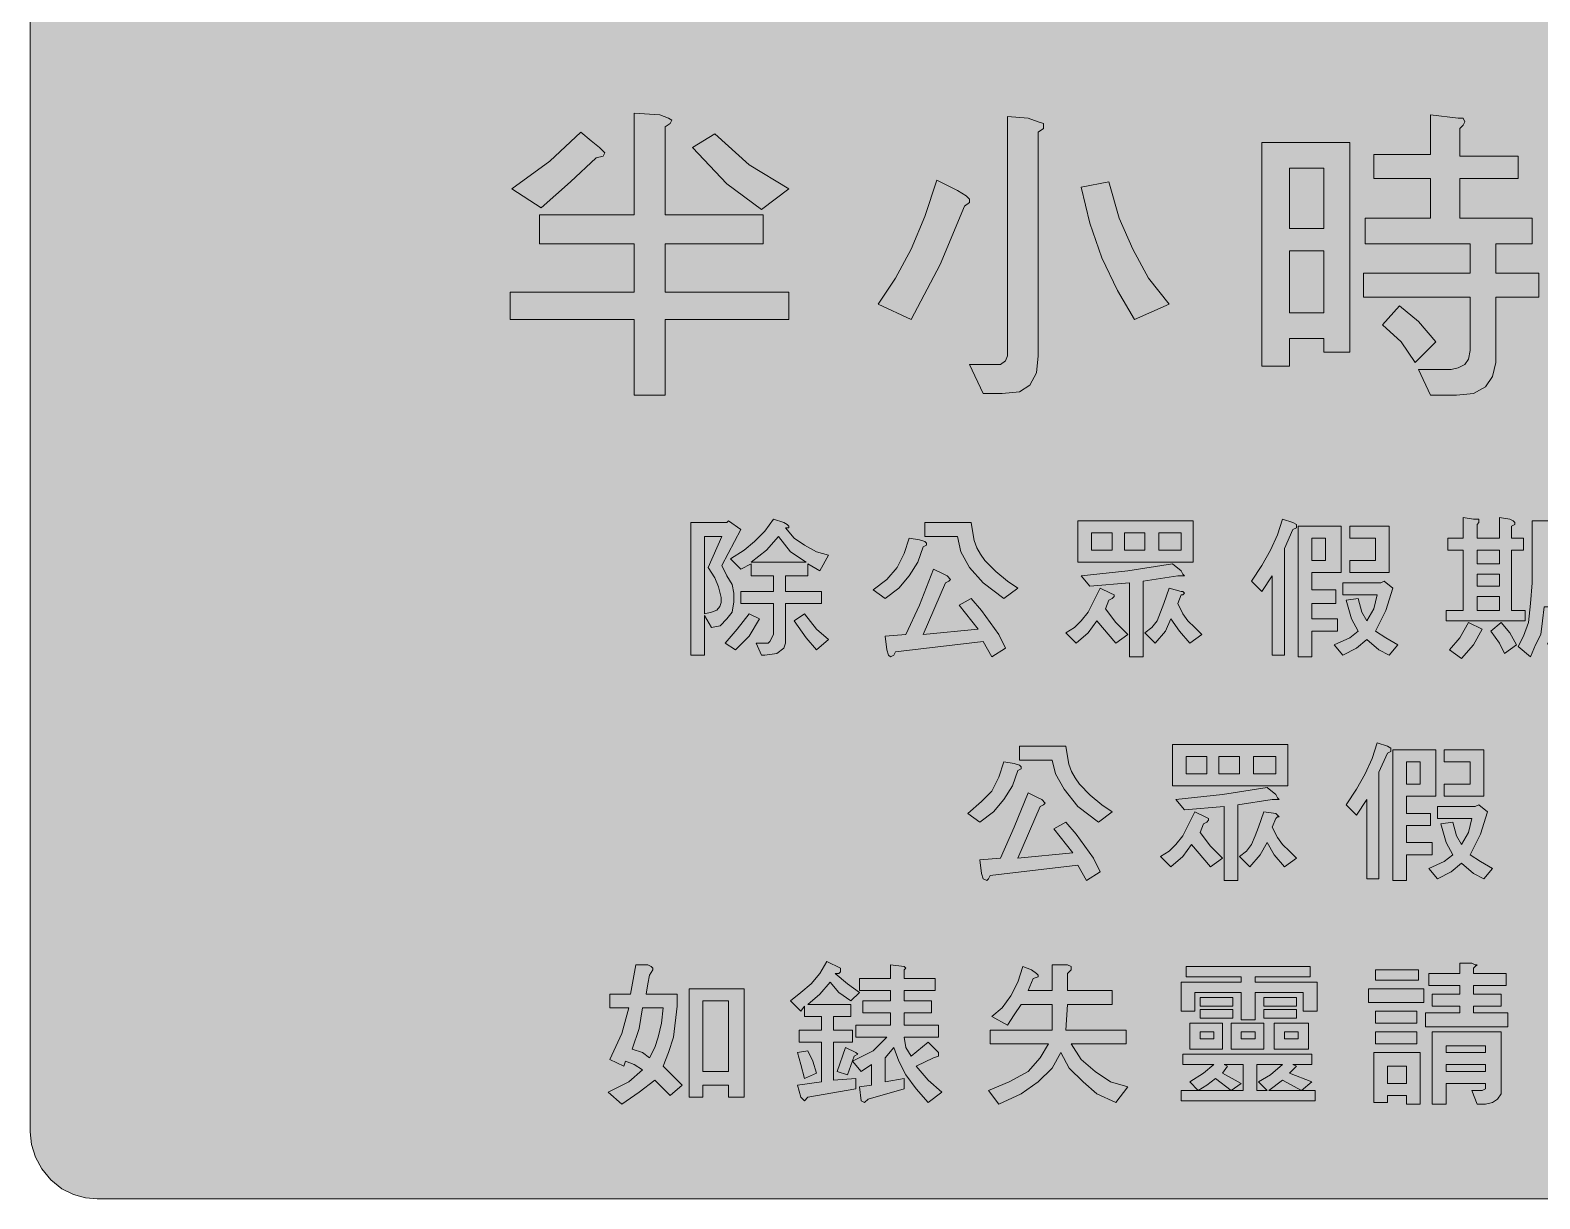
# Model space of a CAD drawing. Header units: metres. Extents: x 10 to 559, y 12 to 260.
# Drawn here: x 10.1 to 168, y 11.9 to 134.1 of the extents above; entities that cross this region are included whole.
import ezdxf

# ---------------------------------------------------------------- set-up
doc = ezdxf.new("R2010")
doc.units = ezdxf.units.M
doc.layers.add('FILL_BLACK_000000', color=7, linetype='Continuous', true_color=0x000000)
doc.layers.add('FILL_YELLOW_FFFF00', color=7, linetype='Continuous', true_color=0xffff00)

msp = doc.modelspace()

# ---------------------------------------------------------------- hatches: boundary and pattern name
at = {"layer": 'FILL_BLACK_000000', "true_color": 0x000000}
h = msp.add_hatch(color=7, dxfattribs=at)
h.dxf.hatch_style = 1
h.paths.add_polyline_path([(73.26, 125.46), (75.96, 125.28), (76.86, 124.92), (77.22, 124.74), (77.04, 124.38), (76.5, 124.02), (76.5, 114.84), (86.76, 114.84), (86.76, 111.78), (76.5, 111.78), (76.5, 106.74), (89.46, 106.74), (89.46, 103.86), (76.5, 103.86), (76.5, 95.94), (73.26, 95.94), (73.26, 103.86), (60.3, 103.86), (60.3, 106.74), (73.26, 106.74), (73.26, 111.78), (63.36, 111.78), (63.36, 114.84), (73.26, 114.84), (73.26, 125.46)])
h = msp.add_hatch(color=7, dxfattribs=at)
h.dxf.hatch_style = 1
h.paths.add_polyline_path([(115.56, 124.56), (116.1, 124.38), (116.1, 123.84), (115.56, 123.48), (115.56, 100.08), (115.38, 98.28), (114.66, 97.02), (113.58, 96.3), (111.78, 96.12), (109.8, 96.12), (108.36, 99.18), (111.6, 99.18), (112.14, 99.54), (112.32, 100.08), (112.32, 125.1), (114.48, 124.92), (115.56, 124.56)])
h = msp.add_hatch(color=7, dxfattribs=at)
h.dxf.hatch_style = 1
h.paths.add_polyline_path([(156.6, 118.62), (150.66, 118.62), (150.66, 121.14), (156.6, 121.14), (156.6, 125.28), (159.48, 124.92), (160.02, 124.92), (160.2, 124.56), (160.02, 124.2), (159.66, 123.84), (159.66, 120.96), (165.78, 120.96), (165.78, 118.62), (159.66, 118.62), (159.66, 114.48), (167.22, 114.48), (167.22, 111.78), (163.44, 111.78), (163.44, 108.72), (167.94, 108.72), (167.94, 106.2), (163.44, 106.2), (163.44, 99.36), (163.08, 97.92), (162.36, 96.84), (161.1, 96.12), (159.3, 95.94), (156.6, 95.94), (155.34, 98.64), (158.76, 98.64), (159.48, 98.82), (160.2, 99.18), (160.56, 99.72), (160.74, 100.62), (160.74, 106.2), (149.58, 106.2), (149.58, 108.72), (160.74, 108.72), (160.74, 111.78), (149.76, 111.78), (149.76, 114.48), (156.6, 114.48), (156.6, 118.62)])
h = msp.add_hatch(color=7, dxfattribs=at)
h.dxf.hatch_style = 1
h.paths.add_polyline_path([(69.66, 121.86), (70.2, 121.32), (70.02, 120.96), (69.3, 120.78), (66.6, 118.26), (63.54, 115.56), (60.48, 117.54), (64.44, 120.42), (67.68, 123.48), (68.76, 122.58), (69.66, 121.86)])
h = msp.add_hatch(color=7, dxfattribs=at)
h.dxf.hatch_style = 1
h.paths.add_polyline_path([(85.32, 120.06), (89.46, 117.54), (86.58, 115.38), (82.98, 118.08), (79.38, 121.86), (81.72, 123.3), (85.32, 120.06)])
h = msp.add_hatch(color=7, dxfattribs=at)
h.dxf.hatch_style = 1
h.paths.add_polyline_path([(145.44, 100.44), (145.44, 101.88), (141.84, 101.88), (141.84, 99), (138.96, 99), (138.96, 122.4), (148.14, 122.4), (148.14, 100.44), (145.44, 100.44)])
h.paths.add_polyline_path([(141.84, 119.7), (141.84, 113.4), (145.44, 113.4), (145.44, 119.7), (141.84, 119.7)], flags=16)
h.paths.add_polyline_path([(145.44, 111.06), (141.84, 111.06), (141.84, 104.58), (145.44, 104.58), (145.44, 111.06)], flags=16)
h = msp.add_hatch(color=7, dxfattribs=at)
h.dxf.hatch_style = 1
h.paths.add_polyline_path([(100.62, 108.18), (102.24, 111.24), (103.68, 114.66), (104.94, 118.44), (107.1, 117.36), (108, 116.82), (108.36, 116.46), (108.36, 116.1), (107.82, 115.74), (105.3, 109.62), (102.24, 103.86), (98.82, 105.48), (100.62, 108.18)])
h = msp.add_hatch(color=7, dxfattribs=at)
h.dxf.hatch_style = 1
h.paths.add_polyline_path([(123.84, 106.92), (122.22, 110.34), (120.96, 113.94), (120.06, 117.72), (122.94, 118.26), (124.02, 114.48), (125.46, 111.24), (127.08, 108.18), (129.24, 105.48), (125.64, 103.86), (123.84, 106.92)])
h = msp.add_hatch(color=7, dxfattribs=at)
h.dxf.hatch_style = 1
h.paths.add_polyline_path([(155.34, 103.68), (157.14, 101.52), (154.98, 99.36), (153.54, 101.52), (151.56, 103.32), (153.36, 105.3), (155.34, 103.68)])
h = msp.add_hatch(color=7, dxfattribs=at)
h.dxf.hatch_style = 1
h.paths.add_polyline_path([(83.16, 82.8), (84.42, 81.9), (82.44, 78.12), (82.98, 77.04), (83.52, 76.14), (83.7, 75.24), (83.7, 74.34), (83.52, 73.26), (82.98, 72.54), (82.26, 71.82), (81.36, 71.64), (80.64, 72.9), (80.64, 68.76), (79.2, 68.76), (79.2, 82.62), (82.98, 82.62), (83.16, 82.8)])
h.paths.add_polyline_path([(81.91, 73.47), (82.24, 73.83), (82.38, 74.28), (82.37, 74.8), (82.09, 75.91), (81.72, 76.86), (81, 77.94), (82.44, 81.18), (80.64, 81.18), (80.64, 73.08), (81.36, 73.26), (81.91, 73.47)], flags=16)
h = msp.add_hatch(color=7, dxfattribs=at)
h.dxf.hatch_style = 1
h.paths.add_polyline_path([(89.46, 82.26), (89.46, 82.08), (89.1, 82.08), (90, 81), (91.08, 80.28), (92.34, 79.56), (93.6, 79.2), (92.7, 77.58), (91.44, 78.3), (91.44, 77.04), (89.1, 77.04), (89.1, 75.42), (92.88, 75.42), (92.88, 74.16), (89.1, 74.16), (89.1, 70.02), (88.92, 69.48), (88.2, 68.94), (86.94, 68.76), (86.58, 68.76), (86.04, 70.02), (87.3, 70.02), (87.48, 70.2), (87.84, 70.92), (87.84, 74.16), (84.42, 74.16), (84.42, 75.42), (87.84, 75.42), (87.84, 77.04), (85.5, 77.04), (85.5, 78.3), (84.42, 77.76), (83.34, 78.84), (84.78, 79.74), (85.86, 80.64), (86.94, 81.72), (87.84, 82.98), (88.92, 82.62), (89.28, 82.44), (89.46, 82.26)])
h.paths.add_polyline_path([(85.5, 78.48), (91.26, 78.48), (89.64, 79.56), (88.38, 81.18), (87.12, 79.74), (85.5, 78.48)], flags=16)
h = msp.add_hatch(color=7, dxfattribs=at)
h.dxf.hatch_style = 1
h.paths.add_polyline_path([(108.54, 82.62), (108.72, 81.54), (108.86, 80.74), (109.13, 79.99), (109.51, 79.31), (109.98, 78.67), (111.1, 77.52), (112.32, 76.5), (113.4, 75.78), (111.96, 74.7), (109.8, 76.32), (108.36, 77.94), (107.46, 79.56), (107.1, 81.18), (103.68, 81.18), (103.68, 82.62), (108.54, 82.62)])
h = msp.add_hatch(color=7, dxfattribs=at)
h.dxf.hatch_style = 1
h.paths.add_polyline_path([(119.7, 82.8), (131.76, 82.8), (131.76, 78.48), (119.7, 78.48), (119.7, 82.8)])
h.paths.add_polyline_path([(121.14, 79.74), (123.3, 79.74), (123.3, 81.54), (121.14, 81.54), (121.14, 79.74)], flags=16)
h.paths.add_polyline_path([(124.56, 81.54), (124.56, 79.74), (126.72, 79.74), (126.72, 81.54), (124.56, 81.54)], flags=16)
h.paths.add_polyline_path([(130.5, 81.54), (128.16, 81.54), (128.16, 79.74), (130.5, 79.74), (130.5, 81.54)], flags=16)
h = msp.add_hatch(color=7, dxfattribs=at)
h.dxf.hatch_style = 1
h.paths.add_polyline_path([(142.56, 82.44), (142.56, 82.08), (142.2, 81.9), (141.3, 79.92), (141.3, 68.76), (140.04, 68.76), (140.04, 77.04), (138.96, 75.42), (137.88, 76.5), (138.96, 78.12), (139.86, 79.74), (140.58, 81.36), (141.12, 82.98), (142.2, 82.62), (142.56, 82.44)])
h = msp.add_hatch(color=7, dxfattribs=at)
h.dxf.hatch_style = 1
h.paths.add_polyline_path([(147.24, 77.4), (144.18, 77.4), (144.18, 75.6), (146.7, 75.6), (146.7, 74.16), (144.18, 74.16), (144.18, 72.54), (146.88, 72.54), (146.88, 71.28), (144.18, 71.28), (144.18, 68.58), (142.74, 68.58), (142.74, 82.26), (147.24, 82.26), (147.24, 77.4)])
h.paths.add_polyline_path([(145.62, 81), (144.18, 81), (144.18, 78.66), (145.62, 78.66), (145.62, 81)], flags=16)
h = msp.add_hatch(color=7, dxfattribs=at)
h.dxf.hatch_style = 1
h.paths.add_polyline_path([(152.28, 82.26), (152.28, 77.4), (148.14, 77.4), (148.14, 78.66), (150.84, 78.66), (150.84, 81), (148.14, 81), (148.14, 82.26), (152.28, 82.26)])
h = msp.add_hatch(color=7, dxfattribs=at)
h.dxf.hatch_style = 1
h.paths.add_polyline_path([(161.64, 82.98), (161.64, 82.62), (161.46, 82.44), (161.46, 81), (163.8, 81), (163.8, 83.16), (164.88, 82.98), (165.24, 82.8), (165.42, 82.62), (165.42, 82.44), (165.06, 82.26), (165.06, 81), (166.32, 81), (166.32, 79.74), (165.06, 79.74), (165.06, 73.44), (166.5, 73.44), (166.5, 72.36), (158.22, 72.36), (158.22, 73.44), (160.02, 73.44), (160.02, 79.74), (158.4, 79.74), (158.4, 81), (160.02, 81), (160.02, 83.16), (161.1, 82.98), (161.64, 82.98)])
h.paths.add_polyline_path([(161.46, 75.96), (163.8, 75.96), (163.8, 77.22), (161.46, 77.22), (161.46, 75.96)], flags=16)
h.paths.add_polyline_path([(161.46, 74.88), (161.46, 73.44), (163.8, 73.44), (163.8, 74.88), (161.46, 74.88)], flags=16)
h.paths.add_polyline_path([(163.8, 79.74), (161.46, 79.74), (161.46, 78.3), (163.8, 78.3), (163.8, 79.74)], flags=16)
h = msp.add_hatch(color=7, dxfattribs=at)
h.dxf.hatch_style = 1
h.paths.add_polyline_path([(172.08, 70.02), (171.9, 69.48), (171.54, 69.12), (171.18, 68.94), (169.56, 68.76), (168.84, 70.02), (169.92, 70.02), (170.64, 70.2), (170.82, 70.74), (170.82, 73.8), (168.48, 73.8), (168.3, 72.36), (168.12, 70.92), (167.58, 69.84), (167.04, 68.58), (165.78, 69.66), (166.32, 70.74), (166.86, 72.18), (167.04, 74.16), (167.22, 76.32), (167.22, 82.8), (172.26, 82.8), (172.26, 70.74), (172.08, 70.02)])
h.paths.add_polyline_path([(168.48, 77.58), (168.48, 74.88), (170.82, 74.88), (170.82, 77.58), (168.48, 77.58)], flags=16)
h.paths.add_polyline_path([(170.82, 81.54), (168.48, 81.54), (168.48, 78.84), (170.82, 78.84), (170.82, 81.54)], flags=16)
h = msp.add_hatch(color=7, dxfattribs=at)
h.dxf.hatch_style = 1
h.paths.add_polyline_path([(103.68, 80.64), (103.86, 80.46), (103.86, 80.28), (103.5, 80.1), (102.96, 78.48), (102.06, 77.04), (100.98, 75.78), (99.54, 74.7), (98.28, 75.6), (99.72, 76.68), (100.8, 77.94), (101.52, 79.38), (102.06, 81), (103.14, 80.82), (103.68, 80.64)])
h = msp.add_hatch(color=7, dxfattribs=at)
h.dxf.hatch_style = 1
h.paths.add_polyline_path([(106.02, 77.04), (106.38, 76.68), (106.2, 76.5), (105.84, 76.32), (103.5, 70.92), (109.26, 71.46), (107.28, 73.98), (108.54, 74.7), (109.62, 73.44), (111.42, 70.92), (112.14, 69.48), (110.7, 68.58), (109.8, 70.2), (100.62, 69.12), (100.44, 68.76), (100.08, 68.58), (99.9, 68.76), (99.72, 69.3), (99.54, 70.74), (101.7, 70.92), (103.14, 73.98), (104.58, 77.76), (105.66, 77.22), (106.02, 77.04)])
h = msp.add_hatch(color=7, dxfattribs=at)
h.dxf.hatch_style = 1
h.paths.add_polyline_path([(124.92, 77.58), (129.6, 78.3), (130.5, 77.58), (130.68, 77.22), (130.86, 77.04), (130.14, 77.04), (126.54, 76.5), (126.54, 68.58), (125.1, 68.58), (125.1, 76.32), (120.96, 75.96), (120.06, 77.04), (124.92, 77.58)])
h = msp.add_hatch(color=7, dxfattribs=at)
h.dxf.hatch_style = 1
h.paths.add_polyline_path([(151.38, 76.32), (151.74, 76.5), (152.64, 75.78), (151.92, 73.44), (150.84, 71.28), (151.92, 70.56), (153.18, 69.84), (152.28, 68.76), (151.2, 69.3), (149.94, 70.38), (148.86, 69.48), (147.42, 68.76), (146.52, 69.84), (148.14, 70.56), (149.04, 71.28), (148.32, 72.54), (147.78, 74.52), (149.04, 74.7), (149.4, 73.26), (149.94, 72.36), (150.66, 73.62), (151.02, 75.06), (147.42, 75.06), (147.42, 76.32), (151.38, 76.32)])
h = msp.add_hatch(color=7, dxfattribs=at)
h.dxf.hatch_style = 1
h.paths.add_polyline_path([(123.12, 75.24), (123.48, 75.06), (123.48, 74.88), (123.3, 74.7), (122.94, 74.52), (122.58, 73.62), (123.66, 72.18), (124.92, 70.92), (123.66, 70.02), (121.68, 72.36), (120.78, 71.1), (119.52, 70.02), (118.44, 71.1), (119.34, 71.64), (120.06, 72.36), (120.78, 73.26), (122.04, 75.78), (123.12, 75.24)])
h = msp.add_hatch(color=7, dxfattribs=at)
h.dxf.hatch_style = 1
h.paths.add_polyline_path([(130.5, 75.42), (130.68, 75.42), (130.86, 75.24), (130.68, 75.06), (130.5, 75.06), (130.14, 74.16), (130.68, 73.08), (131.22, 72.36), (131.94, 71.64), (132.66, 70.92), (131.4, 70.02), (130.32, 71.28), (129.42, 72.54), (128.88, 71.28), (127.8, 70.02), (126.72, 71.1), (127.44, 71.64), (127.98, 72.36), (128.7, 74.16), (129.24, 75.78), (130.5, 75.42)])
h = msp.add_hatch(color=7, dxfattribs=at)
h.dxf.hatch_style = 1
h.paths.add_polyline_path([(85.32, 70.74), (83.88, 69.3), (82.8, 70.02), (84.06, 71.46), (85.32, 73.08), (86.4, 72.54), (85.32, 70.74)])
h = msp.add_hatch(color=7, dxfattribs=at)
h.dxf.hatch_style = 1
h.paths.add_polyline_path([(92.34, 71.46), (93.6, 70.38), (92.34, 69.3), (91.26, 70.56), (90, 72.36), (91.08, 73.08), (92.34, 71.46)])
h = msp.add_hatch(color=7, dxfattribs=at)
h.dxf.hatch_style = 1
h.paths.add_polyline_path([(159.66, 70.56), (160.56, 72.18), (162, 71.46), (161.1, 69.84), (159.84, 68.4), (158.58, 69.3), (159.66, 70.56)])
h = msp.add_hatch(color=7, dxfattribs=at)
h.dxf.hatch_style = 1
h.paths.add_polyline_path([(164.88, 71.1), (165.6, 69.84), (164.34, 68.94), (163.8, 70.02), (162.9, 71.28), (163.98, 72.18), (164.88, 71.1)])
h = msp.add_hatch(color=7, dxfattribs=at)
h.dxf.hatch_style = 1
h.paths.add_polyline_path([(118.44, 59.22), (118.62, 58.14), (118.76, 57.34), (119.03, 56.59), (119.41, 55.91), (119.88, 55.27), (121, 54.12), (122.22, 53.1), (123.3, 52.38), (121.86, 51.3), (119.7, 52.92), (118.26, 54.72), (117.36, 56.34), (117, 57.78), (113.58, 57.78), (113.58, 59.22), (118.44, 59.22)])
h = msp.add_hatch(color=7, dxfattribs=at)
h.dxf.hatch_style = 1
h.paths.add_polyline_path([(129.6, 59.4), (141.66, 59.4), (141.66, 55.08), (129.6, 55.08), (129.6, 59.4)])
h.paths.add_polyline_path([(131.04, 56.34), (133.2, 56.34), (133.2, 58.14), (131.04, 58.14), (131.04, 56.34)], flags=16)
h.paths.add_polyline_path([(134.46, 58.14), (134.46, 56.34), (136.62, 56.34), (136.62, 58.14), (134.46, 58.14)], flags=16)
h.paths.add_polyline_path([(140.4, 58.14), (138.06, 58.14), (138.06, 56.34), (140.4, 56.34), (140.4, 58.14)], flags=16)
h = msp.add_hatch(color=7, dxfattribs=at)
h.dxf.hatch_style = 1
h.paths.add_polyline_path([(152.46, 59.04), (152.46, 58.68), (152.1, 58.5), (151.2, 56.52), (151.2, 45.36), (149.94, 45.36), (149.94, 53.64), (148.86, 52.02), (147.78, 53.1), (148.86, 54.72), (149.76, 56.34), (150.48, 57.96), (151.02, 59.58), (152.1, 59.22), (152.46, 59.04)])
h = msp.add_hatch(color=7, dxfattribs=at)
h.dxf.hatch_style = 1
h.paths.add_polyline_path([(157.14, 54), (154.08, 54), (154.08, 52.2), (156.6, 52.2), (156.6, 50.94), (154.08, 50.94), (154.08, 49.14), (156.78, 49.14), (156.78, 47.88), (154.08, 47.88), (154.08, 45.18), (152.64, 45.18), (152.64, 58.86), (157.14, 58.86), (157.14, 54)])
h.paths.add_polyline_path([(155.52, 57.6), (154.08, 57.6), (154.08, 55.26), (155.52, 55.26), (155.52, 57.6)], flags=16)
h = msp.add_hatch(color=7, dxfattribs=at)
h.dxf.hatch_style = 1
h.paths.add_polyline_path([(162.18, 58.86), (162.18, 54), (158.04, 54), (158.04, 55.26), (160.74, 55.26), (160.74, 57.6), (158.04, 57.6), (158.04, 58.86), (162.18, 58.86)])
h = msp.add_hatch(color=7, dxfattribs=at)
h.dxf.hatch_style = 1
h.paths.add_polyline_path([(113.58, 57.24), (113.76, 57.06), (113.76, 56.88), (113.4, 56.7), (112.86, 55.08), (111.96, 53.64), (110.88, 52.38), (109.44, 51.3), (108.18, 52.2), (109.62, 53.46), (110.7, 54.54), (111.42, 55.98), (111.96, 57.6), (113.04, 57.42), (113.58, 57.24)])
h = msp.add_hatch(color=7, dxfattribs=at)
h.dxf.hatch_style = 1
h.paths.add_polyline_path([(115.92, 53.64), (116.28, 53.28), (116.1, 53.1), (115.74, 52.92), (113.4, 47.52), (119.16, 48.06), (117.18, 50.58), (118.44, 51.3), (119.52, 50.04), (121.32, 47.52), (122.04, 46.08), (120.6, 45.18), (119.7, 46.8), (110.52, 45.72), (110.34, 45.36), (110.16, 45.18), (109.8, 45.36), (109.62, 45.9), (109.44, 47.34), (111.6, 47.52), (113.04, 50.76), (114.48, 54.36), (115.56, 53.82), (115.92, 53.64)])
h = msp.add_hatch(color=7, dxfattribs=at)
h.dxf.hatch_style = 1
h.paths.add_polyline_path([(134.82, 54.18), (139.5, 54.9), (140.4, 54.18), (140.58, 53.82), (140.76, 53.64), (140.04, 53.64), (136.44, 53.1), (136.44, 45.18), (135, 45.18), (135, 52.92), (130.86, 52.56), (129.96, 53.64), (134.82, 54.18)])
h = msp.add_hatch(color=7, dxfattribs=at)
h.dxf.hatch_style = 1
h.paths.add_polyline_path([(133.02, 51.84), (133.38, 51.66), (133.38, 51.48), (133.2, 51.3), (132.84, 51.12), (132.48, 50.22), (133.56, 48.78), (134.82, 47.52), (133.56, 46.62), (131.58, 48.96), (130.68, 47.7), (129.42, 46.62), (128.34, 47.7), (129.24, 48.24), (129.96, 48.96), (130.68, 49.86), (131.94, 52.38), (133.02, 51.84)])
h = msp.add_hatch(color=7, dxfattribs=at)
h.dxf.hatch_style = 1
h.paths.add_polyline_path([(140.4, 52.2), (140.76, 51.84), (140.58, 51.84), (140.4, 51.66), (140.04, 50.76), (140.58, 49.68), (141.12, 48.96), (141.84, 48.24), (142.56, 47.52), (141.3, 46.62), (140.22, 47.88), (139.5, 49.14), (138.78, 47.88), (137.7, 46.62), (136.62, 47.7), (137.34, 48.24), (137.88, 48.96), (138.24, 49.86), (138.6, 50.76), (139.14, 52.38), (140.4, 52.2)])
h = msp.add_hatch(color=7, dxfattribs=at)
h.dxf.hatch_style = 1
h.paths.add_polyline_path([(161.28, 52.92), (161.64, 53.1), (162.54, 52.38), (161.82, 50.04), (160.74, 47.88), (161.82, 47.16), (163.08, 46.44), (162.18, 45.36), (161.1, 45.9), (159.84, 46.98), (158.76, 46.08), (157.32, 45.36), (156.42, 46.44), (158.04, 47.16), (158.94, 47.88), (158.22, 49.14), (157.68, 51.12), (158.94, 51.3), (159.3, 49.86), (159.84, 48.96), (160.56, 50.22), (160.92, 51.66), (157.32, 51.66), (157.32, 52.92), (161.28, 52.92)])
h = msp.add_hatch(color=7, dxfattribs=at)
h.dxf.hatch_style = 1
h.paths.add_polyline_path([(72.9, 33.3), (73.44, 36.36), (74.7, 36.36), (75.06, 36.18), (75.24, 36), (75.24, 35.82), (74.88, 35.28), (74.7, 34.38), (74.52, 33.3), (77.76, 33.3), (77.76, 32.04), (77.4, 28.8), (76.86, 27.18), (76.32, 25.74), (78.3, 23.76), (77.04, 22.68), (75.42, 24.3), (73.8, 23.04), (72, 21.78), (70.56, 23.04), (72.72, 24.12), (74.16, 25.38), (73.26, 25.92), (72.36, 26.28), (72.18, 25.74), (70.74, 26.46), (72, 29.16), (72.72, 31.86), (70.74, 31.86), (70.74, 33.3), (72.9, 33.3)])
h.paths.add_polyline_path([(73.08, 27.54), (74.16, 27.18), (74.88, 26.64), (75.42, 27.72), (75.78, 28.8), (76.14, 30.24), (76.32, 31.86), (74.16, 31.86), (73.8, 29.7), (73.08, 27.54)], flags=16)
h = msp.add_hatch(color=7, dxfattribs=at)
h.dxf.hatch_style = 1
h.paths.add_polyline_path([(90.72, 33.48), (91.8, 34.38), (92.7, 35.46), (93.42, 36.72), (94.86, 36), (94.86, 35.64), (94.68, 35.46), (94.32, 35.46), (95.58, 34.38), (96.84, 33.48), (95.94, 32.58), (94.68, 33.48), (93.78, 34.56), (92.7, 33.3), (91.44, 32.22), (95.94, 32.22), (95.94, 30.96), (94.14, 30.96), (94.14, 29.52), (96.12, 29.52), (96.12, 28.26), (94.14, 28.26), (94.14, 24.3), (96.48, 24.48), (96.48, 23.4), (91.44, 22.5), (91.08, 22.14), (90.72, 22.5), (90.36, 23.76), (92.88, 24.12), (92.88, 28.26), (90.54, 28.26), (90.54, 29.52), (92.88, 29.52), (92.88, 30.96), (91.08, 30.96), (91.08, 32.04), (90.72, 31.5), (89.64, 32.58), (90.72, 33.48)])
h = msp.add_hatch(color=7, dxfattribs=at)
h.dxf.hatch_style = 1
h.paths.add_polyline_path([(100.08, 34.92), (100.08, 36.36), (101.52, 36.18), (101.7, 36), (101.52, 35.82), (101.52, 34.92), (104.76, 34.92), (104.76, 33.66), (101.52, 33.66), (101.52, 32.58), (104.4, 32.58), (104.4, 31.32), (101.52, 31.32), (101.52, 30.06), (105.12, 30.06), (105.12, 28.8), (101.52, 28.8), (101.7, 27.72), (102.24, 26.82), (104.04, 28.26), (105.12, 27.18), (105.12, 26.82), (104.58, 26.64), (102.78, 25.74), (104.04, 24.3), (105.48, 23.04), (104.04, 21.96), (102.78, 23.4), (101.7, 24.84), (100.98, 26.28), (100.44, 27.72), (99.54, 26.64), (99.54, 24.12), (101.52, 24.48), (101.52, 23.4), (97.74, 22.32), (97.38, 21.96), (97.02, 22.14), (96.84, 23.58), (98.1, 23.76), (98.1, 25.92), (97.02, 25.2), (96.12, 26.28), (98.28, 27.36), (99, 28.08), (99.72, 28.8), (96.48, 28.8), (96.48, 30.06), (100.08, 30.06), (100.08, 31.32), (97.2, 31.32), (97.2, 32.58), (100.08, 32.58), (100.08, 33.66), (96.84, 33.66), (96.84, 34.92), (100.08, 34.92)])
h = msp.add_hatch(color=7, dxfattribs=at)
h.dxf.hatch_style = 1
h.paths.add_polyline_path([(115.38, 35.46), (115.56, 35.28), (115.56, 35.1), (115.02, 34.92), (114.48, 33.66), (117, 33.66), (117, 36.36), (118.62, 36.36), (118.98, 36.18), (118.98, 35.82), (118.62, 35.46), (118.62, 33.66), (123.3, 33.66), (123.3, 32.22), (118.62, 32.22), (118.44, 29.52), (124.74, 29.52), (124.74, 28.08), (118.98, 28.08), (120.06, 26.46), (121.5, 25.2), (123.12, 24.12), (124.92, 23.58), (123.66, 21.96), (121.68, 22.86), (120.24, 24.12), (118.8, 25.56), (117.9, 27.18), (117, 25.56), (115.56, 24.12), (113.76, 22.86), (111.42, 21.78), (110.34, 23.22), (112.5, 24.12), (114.48, 25.2), (115.74, 26.64), (116.64, 28.08), (110.52, 28.08), (110.52, 29.52), (117, 29.52), (117, 32.22), (113.76, 32.22), (113.04, 31.14), (112.32, 30.06), (110.7, 30.96), (111.78, 31.86), (112.68, 33.12), (113.4, 34.56), (113.94, 36.18), (114.84, 35.82), (115.38, 35.46)])
h = msp.add_hatch(color=7, dxfattribs=at)
h.dxf.hatch_style = 1
h.paths.add_polyline_path([(156.42, 35.46), (159.66, 35.46), (159.66, 36.54), (160.92, 36.54), (161.28, 36.36), (161.46, 36.36), (161.28, 36.18), (161.1, 36), (161.1, 35.46), (164.52, 35.46), (164.52, 34.2), (161.1, 34.2), (161.1, 33.3), (163.98, 33.3), (163.98, 32.04), (161.1, 32.04), (161.1, 31.32), (164.7, 31.32), (164.7, 29.88), (156.06, 29.88), (156.06, 31.32), (159.66, 31.32), (159.66, 32.04), (156.78, 32.04), (156.78, 33.3), (159.66, 33.3), (159.66, 34.2), (156.42, 34.2), (156.42, 35.46)])
h = msp.add_hatch(color=7, dxfattribs=at)
h.dxf.hatch_style = 1
h.paths.add_polyline_path([(144, 36.18), (144, 35.1), (138.24, 35.1), (138.24, 34.56), (144.72, 34.56), (144.72, 31.5), (143.28, 31.5), (143.28, 33.48), (138.24, 33.48), (138.24, 30.6), (136.8, 30.6), (136.8, 33.48), (131.94, 33.48), (131.94, 31.5), (130.5, 31.5), (130.5, 34.56), (136.8, 34.56), (136.8, 35.1), (131.04, 35.1), (131.04, 36.18), (144, 36.18)])
h = msp.add_hatch(color=7, dxfattribs=at)
h.dxf.hatch_style = 1
h.paths.add_polyline_path([(155.34, 35.82), (155.34, 34.74), (150.84, 34.74), (150.84, 35.82), (155.34, 35.82)])
h = msp.add_hatch(color=7, dxfattribs=at)
h.dxf.hatch_style = 1
h.paths.add_polyline_path([(84.78, 33.84), (84.78, 22.5), (83.16, 22.5), (83.16, 23.76), (80.46, 23.76), (80.46, 22.5), (79.02, 22.5), (79.02, 33.84), (84.78, 33.84)])
h.paths.add_polyline_path([(83.16, 32.58), (80.46, 32.58), (80.46, 25.2), (83.16, 25.2), (83.16, 32.58)], flags=16)
h = msp.add_hatch(color=7, dxfattribs=at)
h.dxf.hatch_style = 1
h.paths.add_polyline_path([(155.88, 33.84), (155.88, 32.4), (150.12, 32.4), (150.12, 33.84), (155.88, 33.84)])
h = msp.add_hatch(color=7, dxfattribs=at)
h.dxf.hatch_style = 1
h.paths.add_polyline_path([(135.9, 32.94), (135.9, 32.04), (132.48, 32.04), (132.48, 32.94), (135.9, 32.94)])
h = msp.add_hatch(color=7, dxfattribs=at)
h.dxf.hatch_style = 1
h.paths.add_polyline_path([(135.9, 31.68), (135.9, 30.78), (132.48, 30.78), (132.48, 31.68), (135.9, 31.68)])
h = msp.add_hatch(color=7, dxfattribs=at)
h.dxf.hatch_style = 1
h.paths.add_polyline_path([(142.56, 32.94), (142.56, 32.04), (139.14, 32.04), (139.14, 32.94), (142.56, 32.94)])
h = msp.add_hatch(color=7, dxfattribs=at)
h.dxf.hatch_style = 1
h.paths.add_polyline_path([(142.56, 31.68), (142.56, 30.78), (139.14, 30.78), (139.14, 31.68), (142.56, 31.68)])
h = msp.add_hatch(color=7, dxfattribs=at)
h.dxf.hatch_style = 1
h.paths.add_polyline_path([(134.82, 27.54), (131.4, 27.54), (131.4, 30.24), (134.82, 30.24), (134.82, 27.54)])
h.paths.add_polyline_path([(133.92, 29.34), (132.48, 29.34), (132.48, 28.62), (133.92, 28.62), (133.92, 29.34)], flags=16)
h = msp.add_hatch(color=7, dxfattribs=at)
h.dxf.hatch_style = 1
h.paths.add_polyline_path([(139.14, 27.54), (135.72, 27.54), (135.72, 30.24), (139.14, 30.24), (139.14, 27.54)])
h.paths.add_polyline_path([(138.24, 29.34), (136.8, 29.34), (136.8, 28.62), (138.24, 28.62), (138.24, 29.34)], flags=16)
h = msp.add_hatch(color=7, dxfattribs=at)
h.dxf.hatch_style = 1
h.paths.add_polyline_path([(143.82, 27.54), (140.22, 27.54), (140.22, 30.24), (143.82, 30.24), (143.82, 27.54)])
h.paths.add_polyline_path([(142.74, 29.34), (141.3, 29.34), (141.3, 28.62), (142.74, 28.62), (142.74, 29.34)], flags=16)
h = msp.add_hatch(color=7, dxfattribs=at)
h.dxf.hatch_style = 1
h.paths.add_polyline_path([(155.16, 31.5), (155.16, 30.24), (150.84, 30.24), (150.84, 31.5), (155.16, 31.5)])
h = msp.add_hatch(color=7, dxfattribs=at)
h.dxf.hatch_style = 1
h.paths.add_polyline_path([(155.16, 29.34), (155.16, 28.08), (150.84, 28.08), (150.84, 29.34), (155.16, 29.34)])
h = msp.add_hatch(color=7, dxfattribs=at)
h.dxf.hatch_style = 1
h.paths.add_polyline_path([(163.98, 22.86), (163.62, 22.32), (163.08, 21.96), (162.36, 21.78), (161.46, 21.78), (160.92, 23.22), (162, 23.22), (162.36, 23.4), (162.36, 23.94), (158.22, 23.94), (158.22, 21.78), (156.78, 21.78), (156.78, 29.34), (163.98, 29.34), (163.98, 22.86)])
h.paths.add_polyline_path([(158.22, 27.9), (158.22, 27.18), (162.36, 27.18), (162.36, 27.9), (158.22, 27.9)], flags=16)
h.paths.add_polyline_path([(162.36, 25.92), (158.22, 25.92), (158.22, 25.2), (162.36, 25.2), (162.36, 25.92)], flags=16)
h = msp.add_hatch(color=7, dxfattribs=at)
h.dxf.hatch_style = 1
h.paths.add_polyline_path([(91.98, 26.28), (92.34, 25.02), (91.08, 24.48), (90.72, 25.92), (90.36, 27.18), (91.44, 27.36), (91.98, 26.28)])
h = msp.add_hatch(color=7, dxfattribs=at)
h.dxf.hatch_style = 1
h.paths.add_polyline_path([(95.4, 27.72), (96.48, 27.18), (96.66, 27), (96.3, 26.82), (95.58, 24.84), (94.5, 25.2), (95.4, 27.72)])
h = msp.add_hatch(color=7, dxfattribs=at)
h.dxf.hatch_style = 1
h.paths.add_polyline_path([(132.3, 23.22), (131.4, 24.12), (132.84, 25.02), (133.92, 25.92), (130.68, 25.92), (130.68, 27), (144.18, 27), (144.18, 25.92), (142.2, 25.92), (142.56, 25.74), (141.84, 25.02), (144.18, 24.12), (143.1, 23.22), (144.54, 23.22), (144.54, 22.14), (130.5, 22.14), (130.5, 23.22), (132.3, 23.22)])
h.paths.add_polyline_path([(135.72, 23.22), (134.1, 24.48), (133.2, 23.76), (132.3, 23.22), (135.72, 23.22)], flags=16)
h.paths.add_polyline_path([(136.98, 23.22), (136.98, 25.92), (135, 25.92), (135.36, 25.74), (134.82, 25.02), (136.8, 23.94), (135.72, 23.22), (136.98, 23.22)], flags=16)
h.paths.add_polyline_path([(141.12, 24.3), (139.68, 23.22), (143.1, 23.22), (141.12, 24.3)], flags=16)
h.paths.add_polyline_path([(138.42, 25.92), (138.42, 23.22), (139.5, 23.22), (138.6, 24.12), (139.86, 24.84), (141.12, 25.92), (138.42, 25.92)], flags=16)
h = msp.add_hatch(color=7, dxfattribs=at)
h.dxf.hatch_style = 1
h.paths.add_polyline_path([(155.52, 27.18), (155.52, 21.78), (154.08, 21.78), (154.08, 22.68), (152.1, 22.68), (152.1, 21.96), (150.66, 21.96), (150.66, 27.18), (155.52, 27.18)])
h.paths.add_polyline_path([(154.08, 25.74), (152.1, 25.74), (152.1, 23.94), (154.08, 23.94), (154.08, 25.74)], flags=16)
at = {"layer": 'FILL_YELLOW_FFFF00', "true_color": 0xffff00}
h = msp.add_hatch(color=7, dxfattribs=at)
h.dxf.hatch_style = 1
h.paths.add_polyline_path([(553.58, 259.76), (554.9, 259.31), (556.14, 258.63), (557.28, 257.76), (558.12, 256.72), (558.74, 255.51), (559.13, 254.17), (559.26, 252.72), (559.26, 18.9), (559.13, 17.57), (558.72, 16.38), (558.07, 15.05), (557.28, 13.86), (556.11, 12.94), (554.83, 12.33), (553.51, 11.99), (552.24, 11.88), (17.1, 11.88), (15.86, 11.99), (14.6, 12.33), (13.38, 12.94), (12.24, 13.86), (11.3, 15), (10.62, 16.24), (10.22, 17.56), (10.08, 18.9), (10.08, 252.72), (10.22, 254.07), (10.62, 255.42), (11.3, 256.66), (12.24, 257.76), (12.71, 258.27), (13.28, 258.7), (14.58, 259.38), (15.91, 259.78), (17.1, 259.92), (552.24, 259.92), (553.58, 259.76)])

# ---------------------------------------------------------------- linework, layer by layer
at = {"layer": 'FILL_BLACK_000000', "lineweight": 0, "true_color": 0x000000}
for points in [[(73.26, 125.46), (75.96, 125.28), (76.86, 124.92), (77.22, 124.74), (77.04, 124.38), (76.5, 124.02), (76.5, 114.84), (86.76, 114.84), (86.76, 111.78), (76.5, 111.78), (76.5, 106.74), (89.46, 106.74), (89.46, 103.86), (76.5, 103.86), (76.5, 95.94), (73.26, 95.94), (73.26, 103.86), (60.3, 103.86), (60.3, 106.74), (73.26, 106.74), (73.26, 111.78), (63.36, 111.78), (63.36, 114.84), (73.26, 114.84)], [(115.56, 124.56), (116.1, 124.38), (116.1, 123.84), (115.56, 123.48), (115.56, 100.08), (115.38, 98.28), (114.66, 97.02), (113.58, 96.3), (111.78, 96.12), (109.8, 96.12), (108.36, 99.18), (111.6, 99.18), (112.14, 99.54), (112.32, 100.08), (112.32, 125.1), (114.48, 124.92)], [(156.6, 118.62), (150.66, 118.62), (150.66, 121.14), (156.6, 121.14), (156.6, 125.28), (159.48, 124.92), (160.02, 124.92), (160.2, 124.56), (160.02, 124.2), (159.66, 123.84), (159.66, 120.96), (165.78, 120.96), (165.78, 118.62), (159.66, 118.62), (159.66, 114.48), (167.22, 114.48), (167.22, 111.78), (163.44, 111.78), (163.44, 108.72), (167.94, 108.72), (167.94, 106.2), (163.44, 106.2), (163.44, 99.36), (163.08, 97.92), (162.36, 96.84), (161.1, 96.12), (159.3, 95.94), (156.6, 95.94), (155.34, 98.64), (158.76, 98.64), (159.48, 98.82), (160.2, 99.18), (160.56, 99.72), (160.74, 100.62), (160.74, 106.2), (149.58, 106.2), (149.58, 108.72), (160.74, 108.72), (160.74, 111.78), (149.76, 111.78), (149.76, 114.48), (156.6, 114.48)], [(69.66, 121.86), (70.2, 121.32), (70.02, 120.96), (69.3, 120.78), (66.6, 118.26), (63.54, 115.56), (60.48, 117.54), (64.44, 120.42), (67.68, 123.48), (68.76, 122.58)], [(85.32, 120.06), (89.46, 117.54), (86.58, 115.38), (82.98, 118.08), (79.38, 121.86), (81.72, 123.3)], [(145.44, 100.44), (145.44, 101.88), (141.84, 101.88), (141.84, 99), (138.96, 99), (138.96, 122.4), (148.14, 122.4), (148.14, 100.44)], [(141.84, 119.7), (141.84, 113.4), (145.44, 113.4), (145.44, 119.7)], [(100.62, 108.18), (102.24, 111.24), (103.68, 114.66), (104.94, 118.44), (107.1, 117.36), (108, 116.82), (108.36, 116.46), (108.36, 116.1), (107.82, 115.74), (105.3, 109.62), (102.24, 103.86), (98.82, 105.48)], [(123.84, 106.92), (122.22, 110.34), (120.96, 113.94), (120.06, 117.72), (122.94, 118.26), (124.02, 114.48), (125.46, 111.24), (127.08, 108.18), (129.24, 105.48), (125.64, 103.86)], [(145.44, 111.06), (141.84, 111.06), (141.84, 104.58), (145.44, 104.58)], [(155.34, 103.68), (157.14, 101.52), (154.98, 99.36), (153.54, 101.52), (151.56, 103.32), (153.36, 105.3)], [(83.16, 82.8), (84.42, 81.9), (82.44, 78.12), (82.98, 77.04), (83.52, 76.14), (83.7, 75.24), (83.7, 74.34), (83.52, 73.26), (82.98, 72.54), (82.26, 71.82), (81.36, 71.64), (80.64, 72.9), (80.64, 68.76), (79.2, 68.76), (79.2, 82.62), (82.98, 82.62)], [(89.46, 82.26), (89.46, 82.08), (89.1, 82.08), (90, 81), (91.08, 80.28), (92.34, 79.56), (93.6, 79.2), (92.7, 77.58), (91.44, 78.3), (91.44, 77.04), (89.1, 77.04), (89.1, 75.42), (92.88, 75.42), (92.88, 74.16), (89.1, 74.16), (89.1, 70.02), (88.92, 69.48), (88.2, 68.94), (86.94, 68.76), (86.58, 68.76), (86.04, 70.02), (87.3, 70.02), (87.48, 70.2), (87.84, 70.92), (87.84, 74.16), (84.42, 74.16), (84.42, 75.42), (87.84, 75.42), (87.84, 77.04), (85.5, 77.04), (85.5, 78.3), (84.42, 77.76), (83.34, 78.84), (84.78, 79.74), (85.86, 80.64), (86.94, 81.72), (87.84, 82.98), (88.92, 82.62), (89.28, 82.44)], [(108.54, 82.62), (108.72, 81.54), (108.86, 80.74), (109.13, 79.99), (109.51, 79.31), (109.98, 78.67), (111.1, 77.52), (112.32, 76.5), (113.4, 75.78), (111.96, 74.7), (109.8, 76.32), (108.36, 77.94), (107.46, 79.56), (107.1, 81.18), (103.68, 81.18), (103.68, 82.62)], [(119.7, 82.8), (131.76, 82.8), (131.76, 78.48), (119.7, 78.48)], [(142.56, 82.44), (142.56, 82.08), (142.2, 81.9), (141.3, 79.92), (141.3, 68.76), (140.04, 68.76), (140.04, 77.04), (138.96, 75.42), (137.88, 76.5), (138.96, 78.12), (139.86, 79.74), (140.58, 81.36), (141.12, 82.98), (142.2, 82.62)], [(147.24, 77.4), (144.18, 77.4), (144.18, 75.6), (146.7, 75.6), (146.7, 74.16), (144.18, 74.16), (144.18, 72.54), (146.88, 72.54), (146.88, 71.28), (144.18, 71.28), (144.18, 68.58), (142.74, 68.58), (142.74, 82.26), (147.24, 82.26)], [(152.28, 82.26), (152.28, 77.4), (148.14, 77.4), (148.14, 78.66), (150.84, 78.66), (150.84, 81), (148.14, 81), (148.14, 82.26)], [(161.64, 82.98), (161.64, 82.62), (161.46, 82.44), (161.46, 81), (163.8, 81), (163.8, 83.16), (164.88, 82.98), (165.24, 82.8), (165.42, 82.62), (165.42, 82.44), (165.06, 82.26), (165.06, 81), (166.32, 81), (166.32, 79.74), (165.06, 79.74), (165.06, 73.44), (166.5, 73.44), (166.5, 72.36), (158.22, 72.36), (158.22, 73.44), (160.02, 73.44), (160.02, 79.74), (158.4, 79.74), (158.4, 81), (160.02, 81), (160.02, 83.16), (161.1, 82.98)], [(172.08, 70.02), (171.9, 69.48), (171.54, 69.12), (171.18, 68.94), (169.56, 68.76), (168.84, 70.02), (169.92, 70.02), (170.64, 70.2), (170.82, 70.74), (170.82, 73.8), (168.48, 73.8), (168.3, 72.36), (168.12, 70.92), (167.58, 69.84), (167.04, 68.58), (165.78, 69.66), (166.32, 70.74), (166.86, 72.18), (167.04, 74.16), (167.22, 76.32), (167.22, 82.8), (172.26, 82.8), (172.26, 70.74)], [(81.91, 73.47), (82.24, 73.83), (82.38, 74.28), (82.37, 74.8), (82.09, 75.91), (81.72, 76.86), (81, 77.94), (82.44, 81.18), (80.64, 81.18), (80.64, 73.08), (81.36, 73.26)], [(85.5, 78.48), (91.26, 78.48), (89.64, 79.56), (88.38, 81.18), (87.12, 79.74)], [(103.68, 80.64), (103.86, 80.46), (103.86, 80.28), (103.5, 80.1), (102.96, 78.48), (102.06, 77.04), (100.98, 75.78), (99.54, 74.7), (98.28, 75.6), (99.72, 76.68), (100.8, 77.94), (101.52, 79.38), (102.06, 81), (103.14, 80.82)], [(121.14, 79.74), (123.3, 79.74), (123.3, 81.54), (121.14, 81.54)], [(124.56, 81.54), (124.56, 79.74), (126.72, 79.74), (126.72, 81.54)], [(130.5, 81.54), (128.16, 81.54), (128.16, 79.74), (130.5, 79.74)], [(145.62, 81), (144.18, 81), (144.18, 78.66), (145.62, 78.66)], [(163.8, 79.74), (161.46, 79.74), (161.46, 78.3), (163.8, 78.3)], [(106.02, 77.04), (106.38, 76.68), (106.2, 76.5), (105.84, 76.32), (103.5, 70.92), (109.26, 71.46), (107.28, 73.98), (108.54, 74.7), (109.62, 73.44), (111.42, 70.92), (112.14, 69.48), (110.7, 68.58), (109.8, 70.2), (100.62, 69.12), (100.44, 68.76), (100.08, 68.58), (99.9, 68.76), (99.72, 69.3), (99.54, 70.74), (101.7, 70.92), (103.14, 73.98), (104.58, 77.76), (105.66, 77.22)], [(124.92, 77.58), (129.6, 78.3), (130.5, 77.58), (130.68, 77.22), (130.86, 77.04), (130.14, 77.04), (126.54, 76.5), (126.54, 68.58), (125.1, 68.58), (125.1, 76.32), (120.96, 75.96), (120.06, 77.04)], [(151.38, 76.32), (151.74, 76.5), (152.64, 75.78), (151.92, 73.44), (150.84, 71.28), (151.92, 70.56), (153.18, 69.84), (152.28, 68.76), (151.2, 69.3), (149.94, 70.38), (148.86, 69.48), (147.42, 68.76), (146.52, 69.84), (148.14, 70.56), (149.04, 71.28), (148.32, 72.54), (147.78, 74.52), (149.04, 74.7), (149.4, 73.26), (149.94, 72.36), (150.66, 73.62), (151.02, 75.06), (147.42, 75.06), (147.42, 76.32)], [(161.46, 75.96), (163.8, 75.96), (163.8, 77.22), (161.46, 77.22)], [(123.12, 75.24), (123.48, 75.06), (123.48, 74.88), (123.3, 74.7), (122.94, 74.52), (122.58, 73.62), (123.66, 72.18), (124.92, 70.92), (123.66, 70.02), (121.68, 72.36), (120.78, 71.1), (119.52, 70.02), (118.44, 71.1), (119.34, 71.64), (120.06, 72.36), (120.78, 73.26), (122.04, 75.78)], [(130.5, 75.42), (130.68, 75.42), (130.86, 75.24), (130.68, 75.06), (130.5, 75.06), (130.14, 74.16), (130.68, 73.08), (131.22, 72.36), (131.94, 71.64), (132.66, 70.92), (131.4, 70.02), (130.32, 71.28), (129.42, 72.54), (128.88, 71.28), (127.8, 70.02), (126.72, 71.1), (127.44, 71.64), (127.98, 72.36), (128.7, 74.16), (129.24, 75.78)], [(161.46, 74.88), (161.46, 73.44), (163.8, 73.44), (163.8, 74.88)], [(85.32, 70.74), (83.88, 69.3), (82.8, 70.02), (84.06, 71.46), (85.32, 73.08), (86.4, 72.54)], [(92.34, 71.46), (93.6, 70.38), (92.34, 69.3), (91.26, 70.56), (90, 72.36), (91.08, 73.08)], [(159.66, 70.56), (160.56, 72.18), (162, 71.46), (161.1, 69.84), (159.84, 68.4), (158.58, 69.3)], [(164.88, 71.1), (165.6, 69.84), (164.34, 68.94), (163.8, 70.02), (162.9, 71.28), (163.98, 72.18)], [(118.44, 59.22), (118.62, 58.14), (118.76, 57.34), (119.03, 56.59), (119.41, 55.91), (119.88, 55.27), (121, 54.12), (122.22, 53.1), (123.3, 52.38), (121.86, 51.3), (119.7, 52.92), (118.26, 54.72), (117.36, 56.34), (117, 57.78), (113.58, 57.78), (113.58, 59.22)], [(129.6, 59.4), (141.66, 59.4), (141.66, 55.08), (129.6, 55.08)], [(152.46, 59.04), (152.46, 58.68), (152.1, 58.5), (151.2, 56.52), (151.2, 45.36), (149.94, 45.36), (149.94, 53.64), (148.86, 52.02), (147.78, 53.1), (148.86, 54.72), (149.76, 56.34), (150.48, 57.96), (151.02, 59.58), (152.1, 59.22)], [(157.14, 54), (154.08, 54), (154.08, 52.2), (156.6, 52.2), (156.6, 50.94), (154.08, 50.94), (154.08, 49.14), (156.78, 49.14), (156.78, 47.88), (154.08, 47.88), (154.08, 45.18), (152.64, 45.18), (152.64, 58.86), (157.14, 58.86)], [(162.18, 58.86), (162.18, 54), (158.04, 54), (158.04, 55.26), (160.74, 55.26), (160.74, 57.6), (158.04, 57.6), (158.04, 58.86)], [(113.58, 57.24), (113.76, 57.06), (113.76, 56.88), (113.4, 56.7), (112.86, 55.08), (111.96, 53.64), (110.88, 52.38), (109.44, 51.3), (108.18, 52.2), (109.62, 53.46), (110.7, 54.54), (111.42, 55.98), (111.96, 57.6), (113.04, 57.42)], [(131.04, 56.34), (133.2, 56.34), (133.2, 58.14), (131.04, 58.14)], [(134.46, 58.14), (134.46, 56.34), (136.62, 56.34), (136.62, 58.14)], [(140.4, 58.14), (138.06, 58.14), (138.06, 56.34), (140.4, 56.34)], [(155.52, 57.6), (154.08, 57.6), (154.08, 55.26), (155.52, 55.26)], [(115.92, 53.64), (116.28, 53.28), (116.1, 53.1), (115.74, 52.92), (113.4, 47.52), (119.16, 48.06), (117.18, 50.58), (118.44, 51.3), (119.52, 50.04), (121.32, 47.52), (122.04, 46.08), (120.6, 45.18), (119.7, 46.8), (110.52, 45.72), (110.34, 45.36), (110.16, 45.18), (109.8, 45.36), (109.62, 45.9), (109.44, 47.34), (111.6, 47.52), (113.04, 50.76), (114.48, 54.36), (115.56, 53.82)], [(134.82, 54.18), (139.5, 54.9), (140.4, 54.18), (140.58, 53.82), (140.76, 53.64), (140.04, 53.64), (136.44, 53.1), (136.44, 45.18), (135, 45.18), (135, 52.92), (130.86, 52.56), (129.96, 53.64)], [(133.02, 51.84), (133.38, 51.66), (133.38, 51.48), (133.2, 51.3), (132.84, 51.12), (132.48, 50.22), (133.56, 48.78), (134.82, 47.52), (133.56, 46.62), (131.58, 48.96), (130.68, 47.7), (129.42, 46.62), (128.34, 47.7), (129.24, 48.24), (129.96, 48.96), (130.68, 49.86), (131.94, 52.38)], [(140.4, 52.2), (140.76, 51.84), (140.58, 51.84), (140.4, 51.66), (140.04, 50.76), (140.58, 49.68), (141.12, 48.96), (141.84, 48.24), (142.56, 47.52), (141.3, 46.62), (140.22, 47.88), (139.5, 49.14), (138.78, 47.88), (137.7, 46.62), (136.62, 47.7), (137.34, 48.24), (137.88, 48.96), (138.24, 49.86), (138.6, 50.76), (139.14, 52.38)], [(161.28, 52.92), (161.64, 53.1), (162.54, 52.38), (161.82, 50.04), (160.74, 47.88), (161.82, 47.16), (163.08, 46.44), (162.18, 45.36), (161.1, 45.9), (159.84, 46.98), (158.76, 46.08), (157.32, 45.36), (156.42, 46.44), (158.04, 47.16), (158.94, 47.88), (158.22, 49.14), (157.68, 51.12), (158.94, 51.3), (159.3, 49.86), (159.84, 48.96), (160.56, 50.22), (160.92, 51.66), (157.32, 51.66), (157.32, 52.92)], [(72.9, 33.3), (73.44, 36.36), (74.7, 36.36), (75.06, 36.18), (75.24, 36), (75.24, 35.82), (74.88, 35.28), (74.7, 34.38), (74.52, 33.3), (77.76, 33.3), (77.76, 32.04), (77.4, 28.8), (76.86, 27.18), (76.32, 25.74), (78.3, 23.76), (77.04, 22.68), (75.42, 24.3), (73.8, 23.04), (72, 21.78), (70.56, 23.04), (72.72, 24.12), (74.16, 25.38), (73.26, 25.92), (72.36, 26.28), (72.18, 25.74), (70.74, 26.46), (72, 29.16), (72.72, 31.86), (70.74, 31.86), (70.74, 33.3)], [(90.72, 33.48), (91.8, 34.38), (92.7, 35.46), (93.42, 36.72), (94.86, 36), (94.86, 35.64), (94.68, 35.46), (94.32, 35.46), (95.58, 34.38), (96.84, 33.48), (95.94, 32.58), (94.68, 33.48), (93.78, 34.56), (92.7, 33.3), (91.44, 32.22), (95.94, 32.22), (95.94, 30.96), (94.14, 30.96), (94.14, 29.52), (96.12, 29.52), (96.12, 28.26), (94.14, 28.26), (94.14, 24.3), (96.48, 24.48), (96.48, 23.4), (91.44, 22.5), (91.08, 22.14), (90.72, 22.5), (90.36, 23.76), (92.88, 24.12), (92.88, 28.26), (90.54, 28.26), (90.54, 29.52), (92.88, 29.52), (92.88, 30.96), (91.08, 30.96), (91.08, 32.04), (90.72, 31.5), (89.64, 32.58)], [(100.08, 34.92), (100.08, 36.36), (101.52, 36.18), (101.7, 36), (101.52, 35.82), (101.52, 34.92), (104.76, 34.92), (104.76, 33.66), (101.52, 33.66), (101.52, 32.58), (104.4, 32.58), (104.4, 31.32), (101.52, 31.32), (101.52, 30.06), (105.12, 30.06), (105.12, 28.8), (101.52, 28.8), (101.7, 27.72), (102.24, 26.82), (104.04, 28.26), (105.12, 27.18), (105.12, 26.82), (104.58, 26.64), (102.78, 25.74), (104.04, 24.3), (105.48, 23.04), (104.04, 21.96), (102.78, 23.4), (101.7, 24.84), (100.98, 26.28), (100.44, 27.72), (99.54, 26.64), (99.54, 24.12), (101.52, 24.48), (101.52, 23.4), (97.74, 22.32), (97.38, 21.96), (97.02, 22.14), (96.84, 23.58), (98.1, 23.76), (98.1, 25.92), (97.02, 25.2), (96.12, 26.28), (98.28, 27.36), (99, 28.08), (99.72, 28.8), (96.48, 28.8), (96.48, 30.06), (100.08, 30.06), (100.08, 31.32), (97.2, 31.32), (97.2, 32.58), (100.08, 32.58), (100.08, 33.66), (96.84, 33.66), (96.84, 34.92)], [(115.38, 35.46), (115.56, 35.28), (115.56, 35.1), (115.02, 34.92), (114.48, 33.66), (117, 33.66), (117, 36.36), (118.62, 36.36), (118.98, 36.18), (118.98, 35.82), (118.62, 35.46), (118.62, 33.66), (123.3, 33.66), (123.3, 32.22), (118.62, 32.22), (118.44, 29.52), (124.74, 29.52), (124.74, 28.08), (118.98, 28.08), (120.06, 26.46), (121.5, 25.2), (123.12, 24.12), (124.92, 23.58), (123.66, 21.96), (121.68, 22.86), (120.24, 24.12), (118.8, 25.56), (117.9, 27.18), (117, 25.56), (115.56, 24.12), (113.76, 22.86), (111.42, 21.78), (110.34, 23.22), (112.5, 24.12), (114.48, 25.2), (115.74, 26.64), (116.64, 28.08), (110.52, 28.08), (110.52, 29.52), (117, 29.52), (117, 32.22), (113.76, 32.22), (113.04, 31.14), (112.32, 30.06), (110.7, 30.96), (111.78, 31.86), (112.68, 33.12), (113.4, 34.56), (113.94, 36.18), (114.84, 35.82)], [(156.42, 35.46), (159.66, 35.46), (159.66, 36.54), (160.92, 36.54), (161.28, 36.36), (161.46, 36.36), (161.28, 36.18), (161.1, 36), (161.1, 35.46), (164.52, 35.46), (164.52, 34.2), (161.1, 34.2), (161.1, 33.3), (163.98, 33.3), (163.98, 32.04), (161.1, 32.04), (161.1, 31.32), (164.7, 31.32), (164.7, 29.88), (156.06, 29.88), (156.06, 31.32), (159.66, 31.32), (159.66, 32.04), (156.78, 32.04), (156.78, 33.3), (159.66, 33.3), (159.66, 34.2), (156.42, 34.2)], [(144, 36.18), (144, 35.1), (138.24, 35.1), (138.24, 34.56), (144.72, 34.56), (144.72, 31.5), (143.28, 31.5), (143.28, 33.48), (138.24, 33.48), (138.24, 30.6), (136.8, 30.6), (136.8, 33.48), (131.94, 33.48), (131.94, 31.5), (130.5, 31.5), (130.5, 34.56), (136.8, 34.56), (136.8, 35.1), (131.04, 35.1), (131.04, 36.18)], [(155.34, 35.82), (155.34, 34.74), (150.84, 34.74), (150.84, 35.82)], [(84.78, 33.84), (84.78, 22.5), (83.16, 22.5), (83.16, 23.76), (80.46, 23.76), (80.46, 22.5), (79.02, 22.5), (79.02, 33.84)], [(155.88, 33.84), (155.88, 32.4), (150.12, 32.4), (150.12, 33.84)], [(73.08, 27.54), (74.16, 27.18), (74.88, 26.64), (75.42, 27.72), (75.78, 28.8), (76.14, 30.24), (76.32, 31.86), (74.16, 31.86), (73.8, 29.7)], [(83.16, 32.58), (80.46, 32.58), (80.46, 25.2), (83.16, 25.2)], [(135.9, 32.94), (135.9, 32.04), (132.48, 32.04), (132.48, 32.94)], [(135.9, 31.68), (135.9, 30.78), (132.48, 30.78), (132.48, 31.68)], [(142.56, 32.94), (142.56, 32.04), (139.14, 32.04), (139.14, 32.94)], [(142.56, 31.68), (142.56, 30.78), (139.14, 30.78), (139.14, 31.68)], [(134.82, 27.54), (131.4, 27.54), (131.4, 30.24), (134.82, 30.24)], [(139.14, 27.54), (135.72, 27.54), (135.72, 30.24), (139.14, 30.24)], [(143.82, 27.54), (140.22, 27.54), (140.22, 30.24), (143.82, 30.24)], [(155.16, 31.5), (155.16, 30.24), (150.84, 30.24), (150.84, 31.5)], [(133.92, 29.34), (132.48, 29.34), (132.48, 28.62), (133.92, 28.62)], [(138.24, 29.34), (136.8, 29.34), (136.8, 28.62), (138.24, 28.62)], [(142.74, 29.34), (141.3, 29.34), (141.3, 28.62), (142.74, 28.62)], [(155.16, 29.34), (155.16, 28.08), (150.84, 28.08), (150.84, 29.34)], [(163.98, 22.86), (163.62, 22.32), (163.08, 21.96), (162.36, 21.78), (161.46, 21.78), (160.92, 23.22), (162, 23.22), (162.36, 23.4), (162.36, 23.94), (158.22, 23.94), (158.22, 21.78), (156.78, 21.78), (156.78, 29.34), (163.98, 29.34)], [(91.98, 26.28), (92.34, 25.02), (91.08, 24.48), (90.72, 25.92), (90.36, 27.18), (91.44, 27.36)], [(95.4, 27.72), (96.48, 27.18), (96.66, 27), (96.3, 26.82), (95.58, 24.84), (94.5, 25.2)], [(132.3, 23.22), (131.4, 24.12), (132.84, 25.02), (133.92, 25.92), (130.68, 25.92), (130.68, 27), (144.18, 27), (144.18, 25.92), (142.2, 25.92), (142.56, 25.74), (141.84, 25.02), (144.18, 24.12), (143.1, 23.22), (144.54, 23.22), (144.54, 22.14), (130.5, 22.14), (130.5, 23.22)], [(155.52, 27.18), (155.52, 21.78), (154.08, 21.78), (154.08, 22.68), (152.1, 22.68), (152.1, 21.96), (150.66, 21.96), (150.66, 27.18)], [(158.22, 27.9), (158.22, 27.18), (162.36, 27.18), (162.36, 27.9)], [(136.98, 23.22), (136.98, 25.92), (135, 25.92), (135.36, 25.74), (134.82, 25.02), (136.8, 23.94), (135.72, 23.22)], [(138.42, 25.92), (138.42, 23.22), (139.5, 23.22), (138.6, 24.12), (139.86, 24.84), (141.12, 25.92)], [(154.08, 25.74), (152.1, 25.74), (152.1, 23.94), (154.08, 23.94)], [(162.36, 25.92), (158.22, 25.92), (158.22, 25.2), (162.36, 25.2)], [(135.72, 23.22), (134.1, 24.48), (133.2, 23.76), (132.3, 23.22)], [(141.12, 24.3), (139.68, 23.22), (143.1, 23.22)]]:
    msp.add_lwpolyline(points, close=True, dxfattribs=at)
at = {"layer": 'FILL_YELLOW_FFFF00', "lineweight": 0, "true_color": 0xffff00}
msp.add_lwpolyline([(552.24, 11.88), (17.1, 11.88), (15.86, 11.99), (14.6, 12.33), (13.38, 12.94), (12.24, 13.86), (11.3, 15), (10.62, 16.24), (10.22, 17.56), (10.08, 18.9), (10.08, 252.72), (10.22, 254.07), (10.62, 255.42), (11.3, 256.66), (12.24, 257.76), (12.71, 258.27), (13.28, 258.7), (14.58, 259.38), (15.91, 259.78), (17.1, 259.92), (552.24, 259.92)], dxfattribs=at)

doc.saveas('drawing.dxf')
